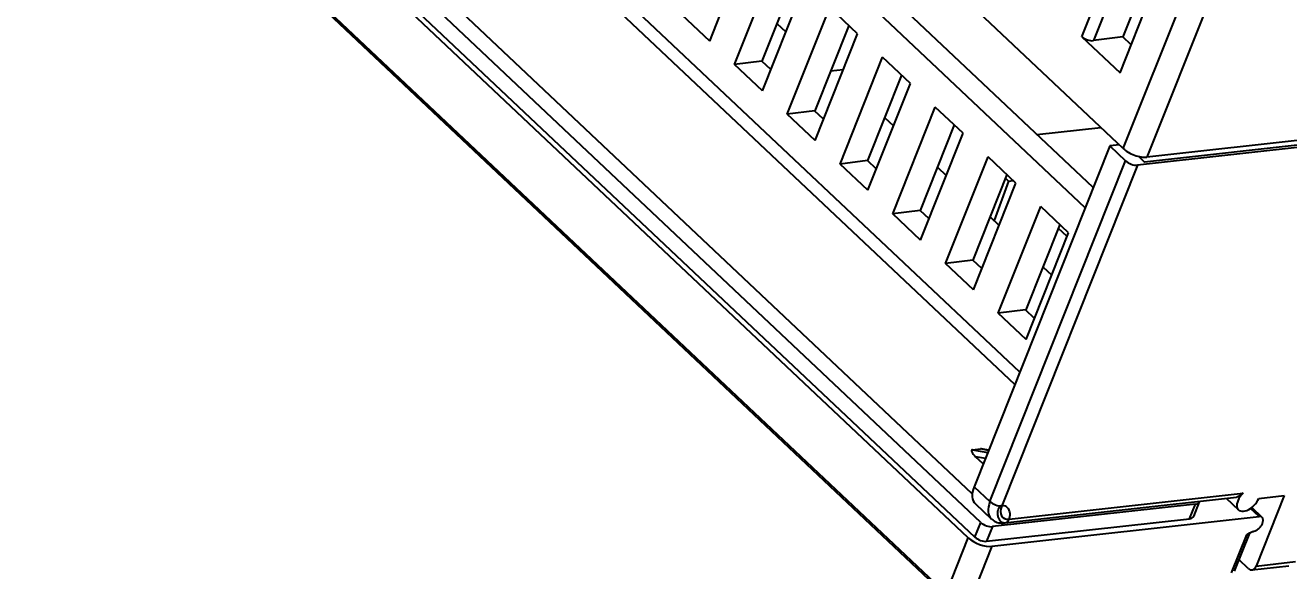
# Model space of a CAD drawing. Header units: millimetres. Extents: x 0 to 1853, y 0 to 821.
# Drawn here: x 1490.5 to 1561.5, y 460.9 to 491.6 of the extents above; entities that cross this region are included whole.
import ezdxf

# ---------------------------------------------------------------- set-up
doc = ezdxf.new("R2010")
doc.units = ezdxf.units.MM
doc.header["$MEASUREMENT"] = 0
doc.layers.get('0').update_dxf_attribs({"linetype": 'CONTINUOUS'})
doc.layers.get('Defpoints').update_dxf_attribs({"linetype": 'CONTINUOUS'})
for name, color, linetype in [('5', 7, 'CONTINUOUS'), ('8', 7, 'CONTINUOUS'), ('9', 7, 'CONTINUOUS')]:
    doc.layers.add(name, color=color, linetype=linetype)
doc.styles.get("Standard").update_dxf_attribs({"font": 'txt', "bigfont": 'gbcbig.shx'})
doc.dimstyles.get("Standard").update_dxf_attribs({"dimtxt": 3.5, "dimasz": 2, "dimexe": 0.18, "dimexo": 0.0625, "dimgap": 0.09, "dimtad": 0, "dimzin": 0, "dimdsep": 46, "dimtxsty": 'Standard', "dimblk": 'OPEN30', "dimcen": 0.09, "dimclrd": 3, "dimclre": 3, "dimclrt": 6, "dimadec": 0, "dimazin": 0, "dimtfac": 1, "dimtdec": 4, "dimtofl": 0, "dimtmove": 0, "dimatfit": 3, "dimldrblk": 'OPEN30', "dimfxl": 0, "dimtolj": 1, "dimtzin": 0, "dimlwd": 0, "dimlwe": 0, "dimarcsym": 0})

# ---------------------------------------------------------------- blocks, each defined once
blk = doc.blocks.new('_Open30')
at = {"color": 0, "linetype": 'ByBlock', "lineweight": -2}
for p, q in [((-1, 0.268), (0, 0)), ((0, 0), (-1, -0.268)), ((0, 0), (-1, 0))]:
    blk.add_line(p, q, dxfattribs=at)
blk = doc.blocks.new('*D109')
at = {"color": 3}
for p, q in [((1657.137, 691.755), (1661.985, 689.596)), ((1666.006, 687.765), (1666.186, 687.765)), ((1666.096, 687.675), (1666.096, 687.855))]:
    blk.add_line(p, q, dxfattribs=at)
at = {"layer": 'Defpoints', "color": 0}
for p in [(1663.812, 688.782), (1668.38, 686.748)]:
    blk.add_point(p, dxfattribs=at)
at = {"color": 3, "xscale": 2, "yscale": 2, "zscale": 2, "rotation": 335.9949340820313}
blk.add_blockref('_Open30', (1663.812, 688.782), dxfattribs=at)
at = {"color": 6, "insert": (1654.39, 692.979), "char_height": 3.5, "attachment_point": 5, "rotation": 335.99494}
blk.add_mtext('\\A1;∅5', dxfattribs=at)
blk = doc.blocks.new('nys')
at = {"layer": '5', "color": 23}
for p, q in [((761.815, -246.115), (726.635, -172.819)), ((760.854, -246.673), (725.675, -173.378)), ((726.033, -173.471), (761.212, -246.767)), ((761.953, -244.446), (728.062, -173.835)), ((723.347, -175.98), (758.527, -249.276)), ((723.384, -175.856), (758.564, -249.152)), ((737.663, -179.744), (766.38, -239.576)), ((762.855, -242.14), (763.284, -242.253)), ((762.855, -242.14), (763.592, -242.594)), ((763.127, -243.098), (762.874, -242.572)), ((763.345, -242.862), (762.874, -242.572)), ((763.682, -242.497), (763.284, -242.253)), ((763.687, -242.492), (763.336, -242.276)), ((761.212, -246.767), (761.815, -246.115)), ((758.564, -249.152), (760.854, -246.673)), ((762.349, -246.576), (761.746, -247.228)), ((773.445, -249.483), (762.349, -246.576)), ((761.922, -247.595), (759.632, -250.074)), ((761.746, -247.228), (772.842, -250.135)), ((761.922, -247.595), (776.526, -251.421)), ((772.842, -250.135), (773.445, -249.483)), ((773.109, -250.096), (773.712, -249.444)), ((776.526, -251.421), (776.24, -250.825)), ((776.675, -251.531), (776.325, -250.801)), ((776.582, -251.841), (776.581, -251.843)), ((773.949, -253.825), (775.516, -252.129)), ((774.14, -253.797), (775.707, -252.101))]:
    blk.add_line(p, q, dxfattribs=at)
for centre, major_axis, ratio, start_param, end_param in [((763.089, -242.629), (-0.285, 0.485), 0.290074, 5.999394, 7.570191), ((763.519, -242.741), (-0.285, 0.485), 0.290074, 5.782108, 5.999394), ((762.173, -246.209), (-0.367, 0.339), 0.459631, 0.859209, 2.430005), ((761.57, -246.861), (-0.734, 0.679), 0.459631, 0.859209, 2.430005), ((761.57, -246.861), (0.367, -0.339), 0.459631, 4.000801, 5.571598), ((773.198, -248.969), (-0.514, 0.475), 0.459631, 2.430005, 3.214224), ((772.595, -249.621), (0.514, -0.475), 0.459631, 5.571598, 6.283194), ((776.225, -251.747), (0.451, 0.216), 0.579969, 5.311871, 6.882667), ((775.34, -251.762), (0.367, -0.339), 0.459631, 5.571598, 6.286384)]:
    blk.add_ellipse(centre, major_axis=major_axis, ratio=ratio, start_param=start_param, end_param=end_param, dxfattribs=at)
for points in [[(776.425, -251.969), (776.472, -251.94), (776.516, -251.906), (776.554, -251.871)], [(776.554, -251.871), (776.563, -251.861), (776.572, -251.852), (776.581, -251.843)], [(775.512, -252.13), (775.516, -252.129), (775.521, -252.128), (775.525, -252.127)], [(776.272, -252.043), (776.325, -252.024), (776.377, -251.998), (776.425, -251.969)]]:
    blk.add_open_spline(points, degree=3, dxfattribs=at)
for points, knots in [([(775.525, -252.127), (775.645, -252.103), (775.773, -252.076), (775.886, -252.078), (775.911, -252.078), (775.934, -252.08), (775.956, -252.084)], [0.0091005, 0.0091005, 0.0091005, 0.0091005, 0.8271237, 0.8271237, 0.8271237, 1, 1, 1, 1]), ([(775.956, -252.084), (776.004, -252.091), (776.058, -252.091), (776.114, -252.083), (776.166, -252.076), (776.22, -252.062), (776.272, -252.043)], [0, 0, 0, 0, 0.2516181, 0.2516181, 0.2516181, 0.4821091, 0.4821091, 0.4821091, 0.4821091])]:
    blk.add_open_spline(points, degree=3, knots=knots, dxfattribs=at)
at = {"layer": '8', "color": 163}
for p, q in [((773.637, -231.723), (743.297, -168.509)), ((774.461, -230.832), (744.729, -168.885)), ((766.887, -239.028), (736.546, -175.815)), ((757.308, -215.413), (761.688, -210.672)), ((758.14, -217.147), (762.521, -212.406)), ((757.308, -215.413), (756.377, -213.475)), ((759.07, -219.085), (763.451, -214.344)), ((763.153, -213.724), (759.646, -217.519)), ((759.902, -220.819), (764.283, -216.078)), ((761.189, -215.849), (761.486, -216.47)), ((765.213, -218.017), (764.283, -216.078)), ((759.07, -219.085), (758.14, -217.147)), ((759.644, -217.518), (758.14, -217.147)), ((759.941, -218.142), (759.642, -217.518)), ((764.916, -217.396), (761.409, -221.191)), ((760.833, -222.757), (765.213, -218.017)), ((761.665, -224.491), (766.046, -219.75)), ((763.732, -219.62), (763.031, -219.436)), ((766.976, -221.689), (766.046, -219.75)), ((760.833, -222.757), (759.902, -220.819)), ((761.406, -221.19), (759.902, -220.819)), ((761.704, -221.814), (761.404, -221.19)), ((766.678, -221.068), (763.171, -224.863)), ((762.595, -226.429), (766.976, -221.689)), ((763.427, -228.163), (767.808, -223.422)), ((764.942, -222.947), (765.24, -223.567)), ((768.738, -225.361), (767.808, -223.422)), ((762.595, -226.429), (761.665, -224.491)), ((763.169, -224.862), (761.665, -224.491)), ((763.466, -225.486), (763.167, -224.862)), ((768.441, -224.74), (764.934, -228.535)), ((764.358, -230.101), (768.738, -225.361)), ((765.19, -231.835), (769.571, -227.094)), ((766.705, -226.619), (767.003, -227.239)), ((770.501, -229.033), (769.571, -227.094)), ((772.579, -226.911), (776.078, -227.827)), ((764.358, -230.101), (763.427, -228.163)), ((764.931, -228.534), (763.427, -228.163)), ((765.229, -229.159), (764.929, -228.534)), ((770.203, -228.412), (766.696, -232.207)), ((776.173, -228.98), (762.189, -244.112)), ((766.12, -233.774), (770.501, -229.033)), ((770.151, -228.778), (768.598, -230.562)), ((770.151, -228.778), (770.053, -228.575)), ((770.151, -228.778), (770.412, -228.847)), ((776.173, -228.98), (776.702, -230.082)), ((776.697, -229.117), (776.173, -228.98)), ((762.718, -245.214), (776.702, -230.082)), ((777.236, -230.543), (763.252, -245.675)), ((768.468, -230.291), (768.765, -230.912)), ((833.788, -245.359), (777.236, -230.543)), ((777.461, -230.098), (777.666, -230.527)), ((833.217, -245.081), (777.666, -230.527)), ((766.952, -235.507), (771.333, -230.767)), ((772.263, -232.705), (771.333, -230.767)), ((766.12, -233.774), (765.19, -231.835)), ((766.694, -232.207), (765.19, -231.835)), ((771.966, -232.085), (768.459, -235.879)), ((766.991, -232.831), (766.692, -232.206)), ((767.883, -237.446), (772.263, -232.705)), ((772.114, -232.867), (771.816, -232.247)), ((770.23, -233.963), (770.528, -234.583)), ((767.883, -237.446), (766.952, -235.507)), ((768.456, -235.879), (766.952, -235.507)), ((768.754, -236.503), (768.454, -235.878)), ((762.189, -244.112), (762.718, -245.214)), ((761.911, -245.043), (762.44, -246.145)), ((763.062, -246.631), (775.738, -249.952)), ((763.365, -246.515), (776.162, -249.867)), ((775.177, -249.805), (775.586, -250.657)), ((776.88, -250.461), (778.276, -250.826)), ((778.276, -250.826), (775.383, -253.957)), ((774.905, -253.916), (774.606, -253.293)), ((775.08, -254.074), (777.092, -254.601)), ((775.383, -253.957), (777.53, -254.52))]:
    blk.add_line(p, q, dxfattribs=at)
for centre, major_axis, ratio, start_param, end_param in [((777.06, -230.175), (-0.367, 0.339), 0.459631, 0.859209, 2.430005), ((763.263, -244.394), (-1.352, -0.649), 0.579969, 5.311871, 6.283162), ((763.792, -245.495), (-1.352, -0.649), 0.579969, 5.311871, 6.288685), ((763.076, -245.308), (-0.367, 0.339), 0.459631, 0.859209, 2.430005), ((763.189, -246.148), (-0.127, -0.484), 0.672589, 0.000032, 6.283217), ((763.968, -245.863), (0.902, 0.433), 0.579969, 2.170278, 3.741074), ((776.307, -250.311), (-0.721, -0.346), 0.579969, 4.636739, 8.453463), ((775.207, -253.59), (-0.127, -0.484), 0.672589, 5.613028, 7.183824)]:
    blk.add_ellipse(centre, major_axis=major_axis, ratio=ratio, start_param=start_param, end_param=end_param, dxfattribs=at)
for points, knots in [([(762.454, -246.146), (762.485, -246.22), (762.575, -246.373), (762.797, -246.538), (762.972, -246.609), (763.062, -246.631)], [0, 0, 0, 0, 0.288052, 0.666307, 1, 1, 1, 1]), ([(776.162, -249.867), (776.111, -249.889), (776.059, -249.91), (776.008, -249.927), (775.957, -249.943), (775.906, -249.955), (775.859, -249.96), (775.816, -249.964), (775.776, -249.962), (775.746, -249.954)], [0, 0, 0, 0, 0.3404919, 0.3404919, 0.3404919, 0.6835237, 0.6835237, 0.6835237, 0.9961131, 0.9961131, 0.9961131, 0.9961131])]:
    blk.add_open_spline(points, degree=3, knots=knots, dxfattribs=at)
blk.add_open_spline([(775.746, -249.954), (775.741, -249.953), (775.737, -249.952), (775.732, -249.951)], degree=3, dxfattribs=at)
at = {"layer": '9', "color": 132}
for p, q in [((776.827, -229.388), (734.879, -141.992)), ((776.827, -229.388), (794.608, -210.147)), ((795.676, -211.069), (777.895, -230.31)), ((776.913, -222.699), (786.677, -212.132)), ((786.993, -212.789), (777.44, -223.127)), ((778.186, -225.351), (787.95, -214.785)), ((782.672, -219.61), (779.056, -223.523)), ((776.913, -222.699), (778.186, -225.351)), ((779.056, -223.523), (777.44, -223.127)), ((779.336, -224.106), (779.056, -223.523)), ((776.693, -229.11), (776.688, -229.115)), ((791.675, -233.921), (777.895, -230.31))]:
    blk.add_line(p, q, dxfattribs=at)
for centre, major_axis, ratio, start_param, end_param in [((777.295, -222.766), (-0.388, 0.316), 0.511943, 0.826997, 2.317964), ((777.543, -229.576), (0.734, -0.679), 0.459631, 4.000801, 5.571598)]:
    blk.add_ellipse(centre, major_axis=major_axis, ratio=ratio, start_param=start_param, end_param=end_param, dxfattribs=at)

msp = doc.modelspace()

# ---------------------------------------------------------------- block references
at = {"rotation": 21.03042602539062}
msp.add_blockref('nys', (744.766, 419.977), dxfattribs=at)

# ---------------------------------------------------------------- dimensions: what is measured, and where the dimension line sits
dim = msp.add_linear_dim(base=(1663.812273475, 688.782428712), p1=(0, 0), p2=(0, 0), dimstyle='Standard')
dim.commit()
dim.dimension.update_dxf_attribs({"geometry": '*D109', "text_midpoint": (1654.389890783, 692.978541807), "dimtype": 160})

doc.saveas('drawing.dxf')
